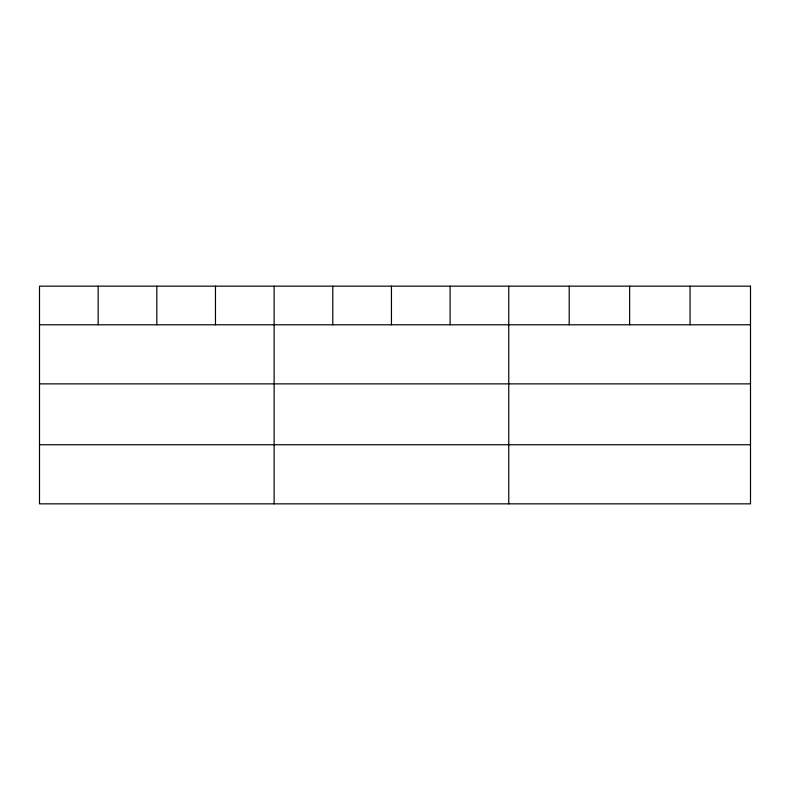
<?xml version="1.0" encoding="UTF-8"?>
<svg xmlns="http://www.w3.org/2000/svg" width="790" height="790" viewBox="0 0 790 790"><rect width="100%" height="100%" fill="white"/><g stroke="black" fill="none" stroke-linecap="round" stroke-linejoin="round"><path stroke-width="1.19" d="M39.5 324.779L750.5 324.779M39.5 383.871L750.5 383.871M39.5 444.75L750.5 444.75M690.065 286.158L690.065 324.779M629.63 286.158L629.63 324.779M569.195 286.158L569.195 324.779M508.76 286.158L508.76 503.842M450.103 286.158L450.103 324.779M391.445 286.158L391.445 324.779M332.788 286.158L332.788 324.779M274.13 286.158L274.13 503.842M215.472 286.158L215.472 324.779M156.815 286.158L156.815 324.779M98.158 286.158L98.158 324.779M750.5 286.158L39.5 286.158L39.5 503.842L750.5 503.842L750.5 286.158"/></g></svg>
